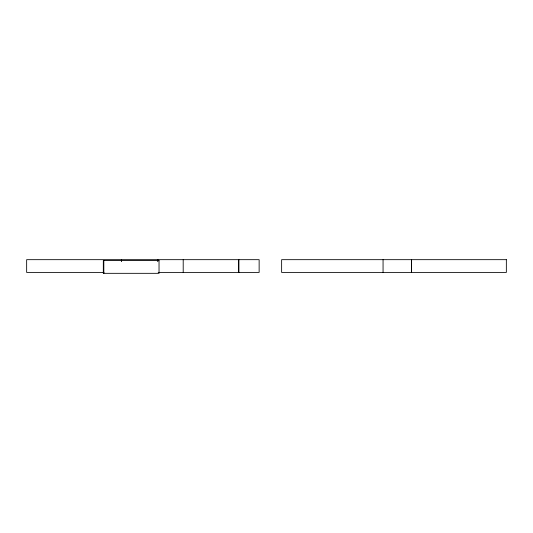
<?xml version="1.0" encoding="UTF-8"?>
<svg xmlns="http://www.w3.org/2000/svg" width="533" height="533" viewBox="0 0 533 533"><rect width="100%" height="100%" fill="white"/><g stroke="black" fill="none" stroke-linecap="round" stroke-linejoin="round"><path stroke-width="0.8" d="M104.028 272.41L26.65 272.41L26.65 259.671L259.138 259.671L259.138 272.41L158.188 272.41M411.603 259.671L411.603 272.41M411.436 259.671L411.436 272.41M383.06 259.671L383.06 272.41M238.917 259.671L238.917 272.41M238.418 259.671L238.418 272.41M183.205 259.671L183.205 272.41M157.875 259.671L157.875 261.263M157.708 259.671L157.708 261.263M121.564 259.671L121.564 261.263M121.397 259.671L121.397 261.263M103.822 260.59L103.822 273.329M506.35 259.671L281.631 259.671L281.631 272.41L506.35 272.41L506.35 259.671M159.034 260.59L103.322 260.59L103.322 273.329L159.034 273.329L159.034 260.59"/></g></svg>
